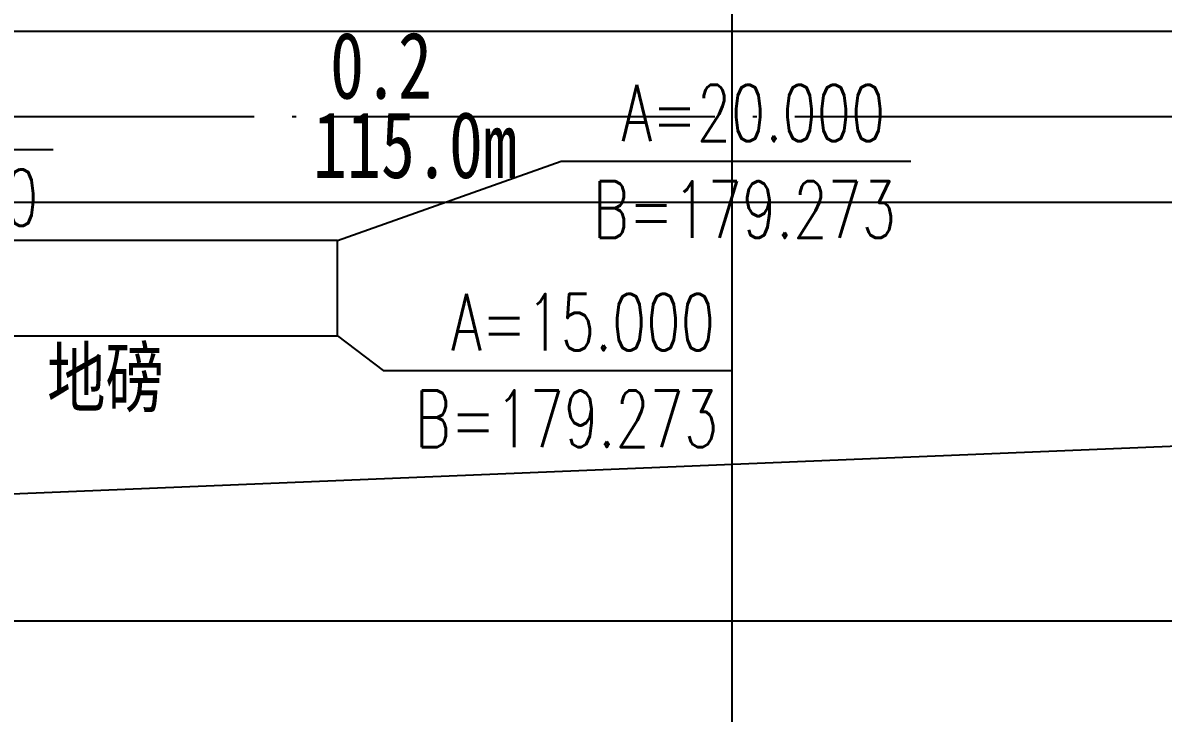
# Model space of a CAD drawing. Extents: x -170 to 1091, y -90 to 504.
# Drawn here: x 162.7 to 222.7, y -4.8 to 31.4 of the extents above; entities that cross this region are included whole.
import ezdxf

# ---------------------------------------------------------------- set-up
doc = ezdxf.new("R2010")
doc.units = 0
doc.header["$LTSCALE"] = 1000
doc.linetypes.add('DOTE', pattern=[2.42, 2, -0.2, 0.02, -0.2])
doc.layers.get('0').update_dxf_attribs({"linetype": 'CONTINUOUS'})
for name, color, linetype in [('DIM_COOR', 3, 'CONTINUOUS'), ('DIM_SYMB', 3, 'CONTINUOUS'), ('DOTE', 1, 'DOTE'), ('PUB_TEXT', 7, 'CONTINUOUS'), ('road', 2, 'CONTINUOUS'), ('方格网', 6, 'CONTINUOUS'), ('选址蓝线', 5, 'CONTINUOUS')]:
    doc.layers.add(name, color=color, linetype=linetype)
doc.styles.add('_TCH_DIM', font='SIMPLEX', dxfattribs={"bigfont": 'GBCBIG'})
doc.styles.get("Standard").update_dxf_attribs({"font": '', "width": 0.75})
doc.styles.get('STANDARD').set_extended_font_data('SimSun')

msp = doc.modelspace()

# ---------------------------------------------------------------- linework, layer by layer
at = {"linetype": 'Continuous'}
msp.add_lwpolyline([(159.27312, 14.99987), (179.27312, 14.99985), (179.27313, 19.99985), (159.27313, 19.99987)], close=True, dxfattribs=at)
at = {"layer": 'DIM_COOR', "color": 4, "linetype": 'Continuous'}
for p, q in [((145.96438, 24.79644), (164.33438, 24.79644)), ((179.27313, 19.99985), (191.02001, 24.17203)), ((191.02001, 24.17203), (209.39001, 24.17203)), ((179.27312, 14.99985), (181.67127, 13.17744)), ((181.67127, 13.17744), (200.04127, 13.17744))]:
    msp.add_line(p, q, dxfattribs=at)
at = {"layer": 'DIM_SYMB', "linetype": 'Continuous'}
msp.add_lwpolyline([(187.57854, 26.5, 0, 0, 0), (176.51207, 26.5, 0.8, 0, 0), (173.51207, 26.5, 0, 0, 0)], format="xyseb", dxfattribs=at)
at = {"layer": 'DOTE', "ltscale": 0.01}
msp.add_line((489.5, 26.5), (-2.5, 26.5), dxfattribs=at)
at = {"layer": 'road', "linetype": 'Continuous'}
for p, q in [((297.12, 31), (144, 31)), ((495.5, 22), (-8.5, 22))]:
    msp.add_line(p, q, dxfattribs=at)
at = {"layer": '方格网', "color": 6, "linetype": 'Continuous'}
for p, q in [((200, -54.65023), (200, 494.06478)), ((850.549, 0), (-76.88164, 0))]:
    msp.add_line(p, q, dxfattribs=at)
at = {"layer": '选址蓝线', "color": 5, "linetype": 'Continuous', "flags": 128}
msp.add_lwpolyline([(26.19028, 286.22262), (23.56821, 434.44816), (400.99488, 434.45822), (410.69968, 16.91446), (0, 0), (-0.94049, 285.18659)], close=True, dxfattribs=at)

# ---------------------------------------------------------------- texts
at = {"layer": 'PUB_TEXT', "linetype": 'Continuous', "width": 0.75}
for s, p in [('0.2', (178.8826, 27.46305)), ('115.0m', (177.98614, 23.29068))]:
    msp.add_text(s, height=3.5, dxfattribs=at).set_placement(p)
at = {"layer": 'PUB_TEXT', "linetype": 'Continuous', "style": '_TCH_DIM', "width": 0.705882}
for s, p in [('A=20.000', (194.19001, 25.22203)), ('B=142.200', (147.63438, 20.77144)), ('B=179.273', (192.69001, 20.14703)), ('A=15.000', (185.24127, 14.22744)), ('B=179.273', (183.34127, 9.15244))]:
    msp.add_text(s, height=2.975, dxfattribs=at).set_placement(p)
at = {"layer": 'PUB_TEXT', "linetype": 'Continuous', "width": 0.75}
msp.add_text('地磅', height=3, rotation=359.9999401, dxfattribs=at).set_placement((164.01867, 11.3007))

doc.saveas('drawing.dxf')
